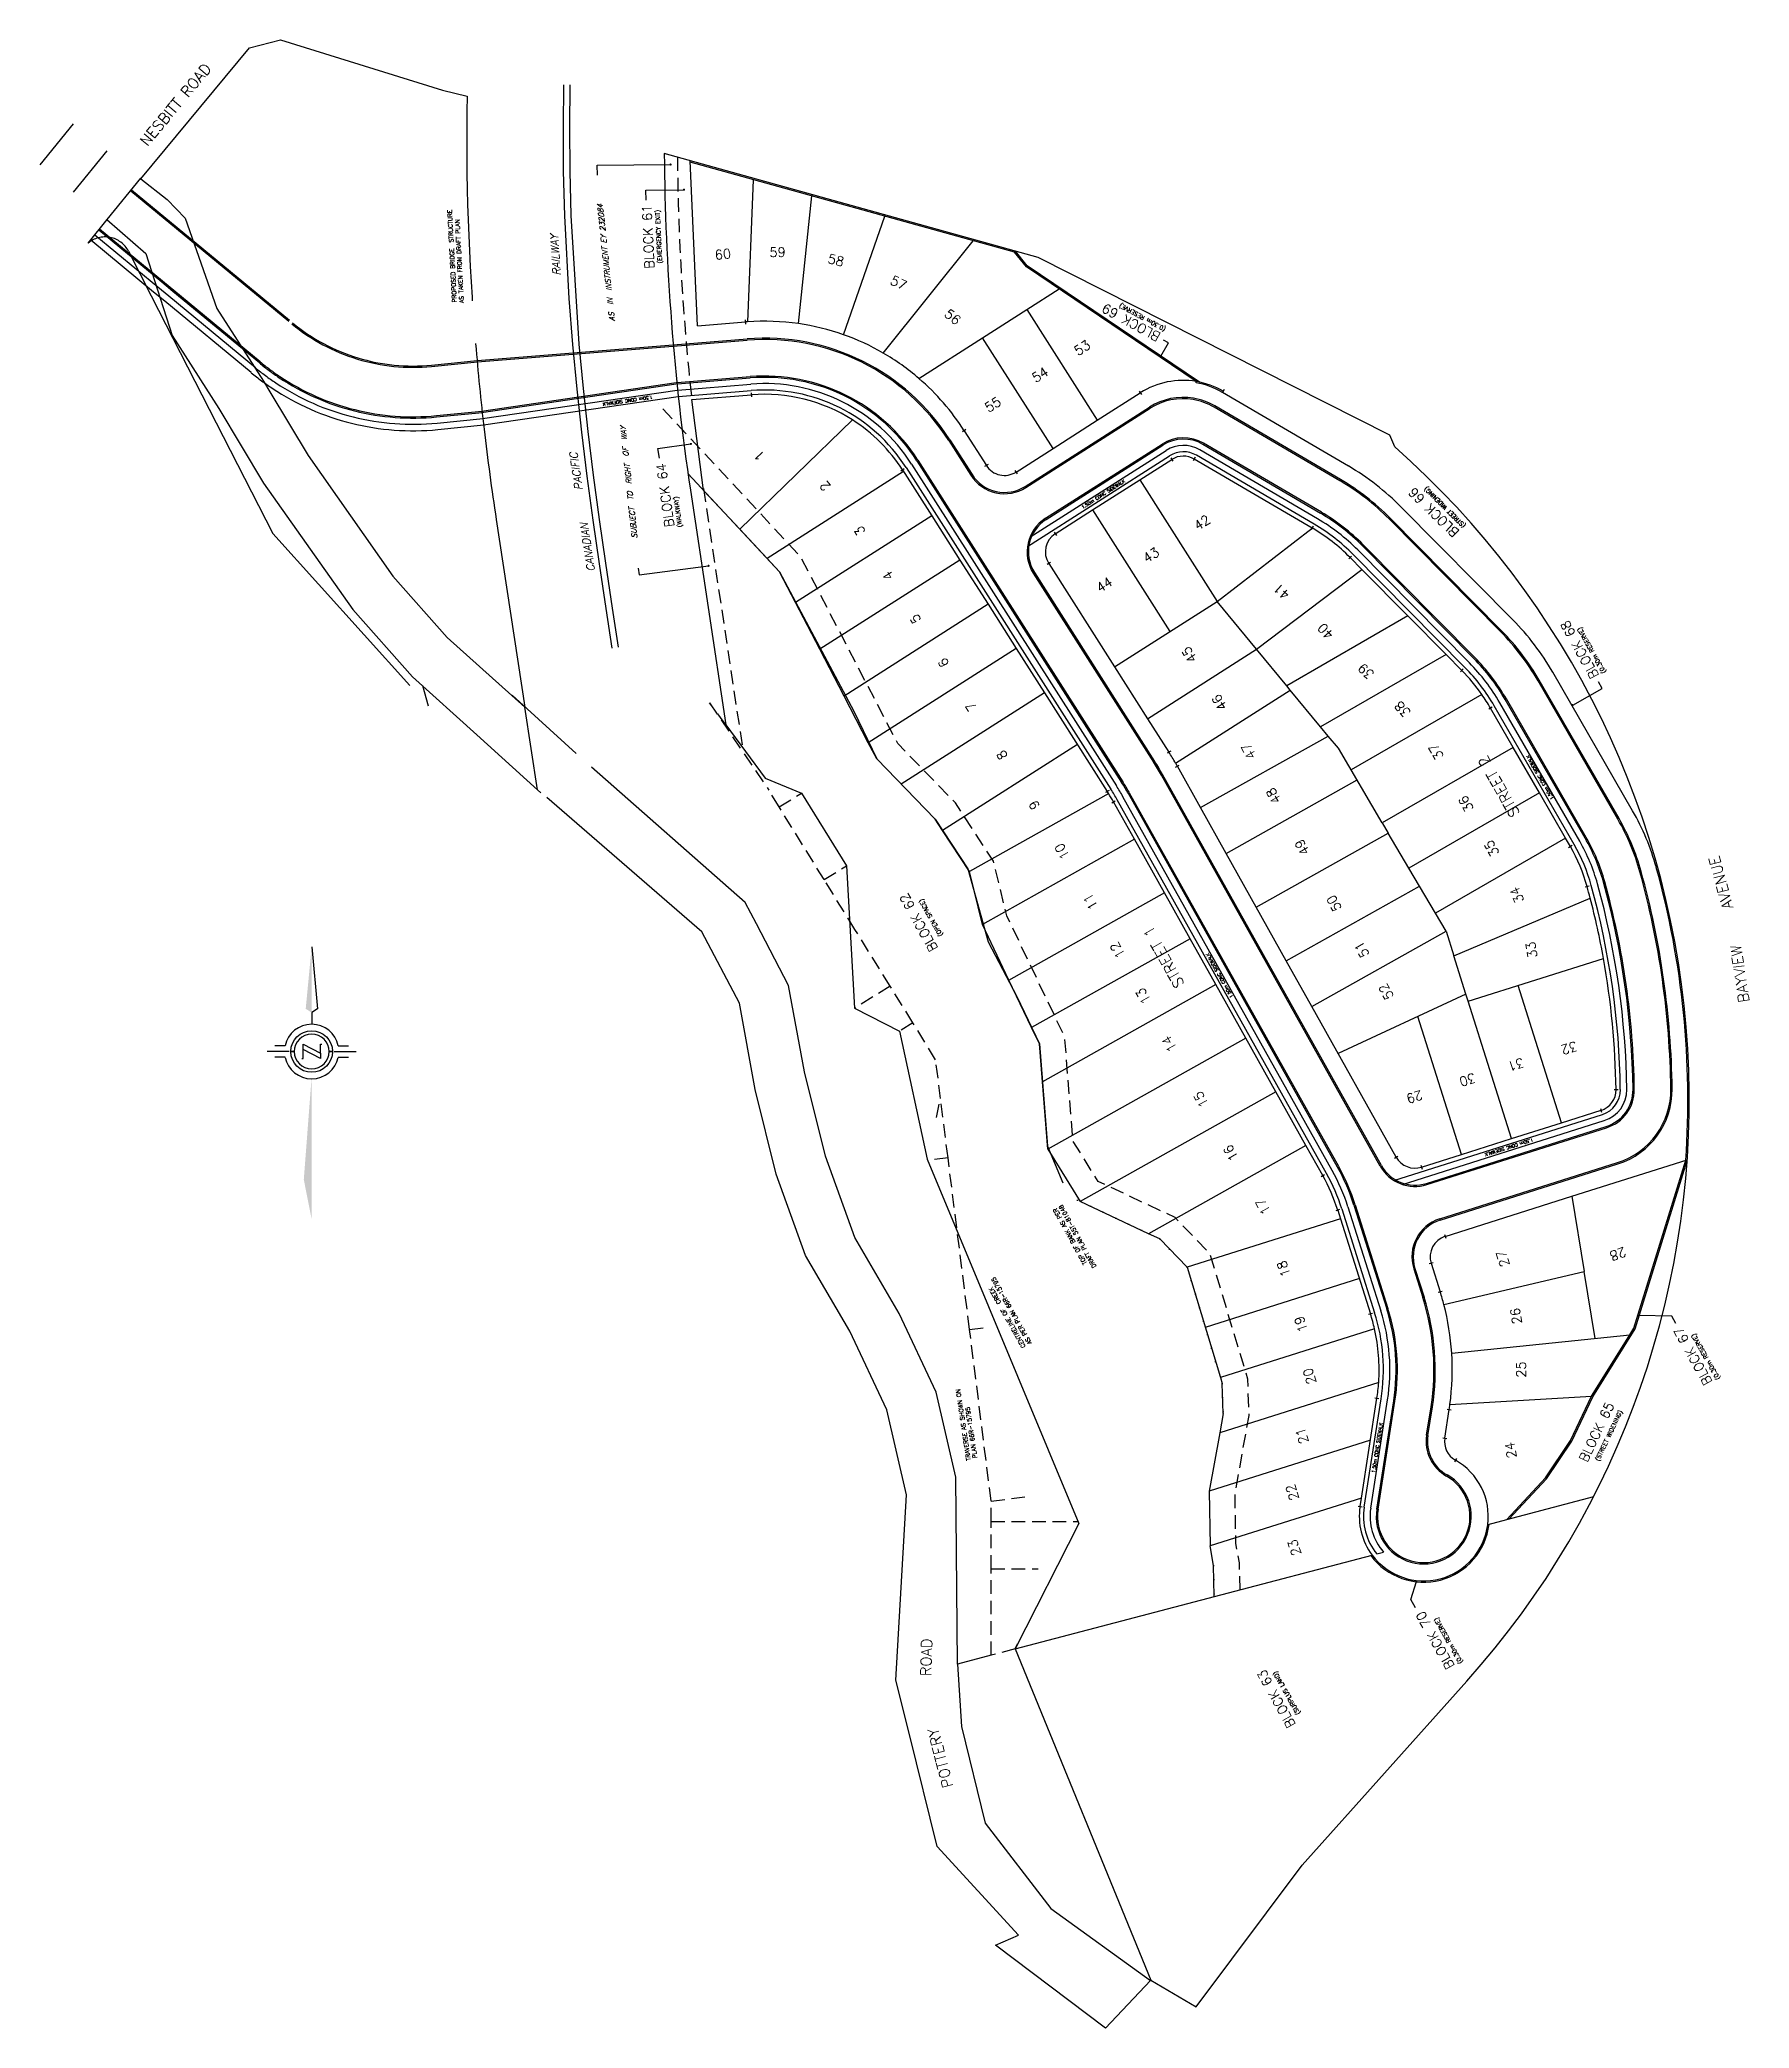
# Model space of a CAD drawing. Extents: x 315515 to 315912, y 4838653 to 4839115.
import ezdxf
from ezdxf.enums import TextEntityAlignment as Align

# ---------------------------------------------------------------- set-up
doc = ezdxf.new("R2010")
doc.units = 0
doc.header["$LTSCALE"] = 12.7
doc.header["$MEASUREMENT"] = 0
for name, pattern in [('802', [5, 3.75, -1.25]), ('DOT', [0.25, 0, -0.25]), ('HIDDEN', [0.375, 0.25, -0.125])]:
    doc.linetypes.add(name, pattern=pattern)
for name, color, linetype in [('BOUNDARY', 5, 'CONTINUOUS'), ('LG-EASMT', 1, 'CONTINUOUS'), ('LG-FAB', 7, 'CONTINUOUS'), ('LG-TXT-E', 5, 'CONTINUOUS'), ('MISC', 7, 'CONTINUOUS'), ('NORTH_ARROW', 7, 'CONTINUOUS'), ('RD-CU', 1, 'CONTINUOUS'), ('RD-SL', 8, 'CONTINUOUS'), ('RD-SW', 2, 'CONTINUOUS')]:
    doc.layers.add(name, color=color, linetype=linetype)
doc.styles.add('L100X', font='SIMPLEX.SHX', dxfattribs={"oblique": 20, "height": 31.75})
doc.styles.add('L140X', font='SIMPLEX.SHX', dxfattribs={"oblique": 15, "height": 45.72})
doc.styles.add('L175', font='simplex', dxfattribs={"height": 2.2})
doc.styles.add('L200', font='simplex', dxfattribs={"height": 2.55})
doc.styles.add('L60', font='simplex', dxfattribs={"height": 0.75})
doc.styles.add('L80', font='simplex', dxfattribs={"height": 1})

# ---------------------------------------------------------------- blocks, each defined once
blk = doc.blocks.new('TIC')
at = {"layer": 'RD-SL'}
blk.add_line((0, 0.47), (0, -0.47), dxfattribs=at)
blk = doc.blocks.new('NORTH')
at = {"layer": 'NORTH_ARROW', "color": 30, "linetype": 'Continuous'}
for p, q in [((0, 6.5), (0.36, 2.65)), ((0.36, 2.65), (0, 2.41)), ((0, 2.41), (0, 1.68)), ((-1.39, 0), (-2.77, 0)), ((-1.65, 0.36), (-2.29, 0.36)), ((-0.53, -0.44), (-0.53, 0.12)), ((0.54, 0.46), (0.63, 0.46)), ((0.54, -0.1), (0.54, 0.46)), ((1.39, 0), (2.76, 0)), ((1.64, 0.36), (2.28, 0.36)), ((-1.65, -0.36), (-2.29, -0.36)), ((-0.62, -0.44), (-0.53, -0.44)), ((1.64, -0.36), (2.28, -0.36))]:
    blk.add_line(p, q, dxfattribs=at)
for points in [[(1.29, 0), (1.08, 0), (1.08, 0, 1), (-1.08, 0), (-1.08, 0), (-1.29, 0), (-1.29, 0, -1), (1.29, 0)], [(-1.08, 0, 1), (1.08, 0), (1.08, 0), (1.29, 0), (1.29, 0, -1), (-1.29, 0), (-1.29, 0), (-1.08, 0), (-1.08, 0)]]:
    blk.add_lwpolyline(points, format="xyb", dxfattribs=at)
blk.add_lwpolyline([(-0.53, 0.46), (0.54, -0.1), (0.54, -0.1), (0.54, -0.44), (0.54, -0.44), (-0.53, 0.12), (-0.53, 0.12)], close=True, dxfattribs=at)
for start, end in [(12.3421, 167.6452), (192.3265, 347.6696)]:
    blk.add_arc((0, 0), 1.69, start, end, dxfattribs=at)
for points in [[(0, 2.41), (-0.37, 2.65), (0, 6.5)], [(-0.01, -1.68), (-0.49, -7.94), (-0.01, -10.35)]]:
    blk.add_solid(points, dxfattribs=at)

msp = doc.modelspace()

# ---------------------------------------------------------------- linework, layer by layer
at = {"layer": 'BOUNDARY', "linetype": '802'}
msp.add_lwpolyline([(315538.25, 4839083.18), (315563.54, 4839113.59), (315570.76, 4839115.48), (315608.37, 4839103.74), (315614.12, 4839102.38, 0.026255), (315616.11, 4839044.82, 0.008264), (315618.08, 4839024.92, 0.008752), (315620.89, 4839003.93), (315627.52, 4838960.28)], format="xyb", dxfattribs=at)
at = {"layer": 'BOUNDARY', "linetype": 'Continuous'}
msp.add_lwpolyline([(315741.59, 4838741.33), (315773.13, 4838664.3), (315783.65, 4838658.12), (315808.36, 4838691.03), (315846.67, 4838733.88, 0.416443), (315829.88, 4839020.83), (315828.71, 4839023.54), (315746.91, 4839064.86), (315659.98, 4839089.01, 0.034726), (315666.05, 4839010.72), (315674.29, 4838956.21), (315683.43, 4838943.79), (315691.87, 4838940.33), (315702.35, 4838923.41), (315704.22, 4838890.29), (315714.7, 4838884.96), (315721.12, 4838855.24), (315756.36, 4838770.5), (315741.59, 4838741.33), (315742.1, 4838742.51)], format="xyb", dxfattribs=at)
at = {"layer": 'LG-EASMT', "linetype": 'Continuous'}
for p, q in [((315744.41, 4839062.9), (315741.63, 4839066.32)), ((315784.47, 4839035.88), (315744.41, 4839062.9)), ((315783.67, 4839035.73), (315783.72, 4839036.02)), ((315819.08, 4839016.37), (315789.83, 4839033.49)), ((315857.33, 4838980.61), (315831.37, 4839006.84)), ((315885.19, 4838936.21), (315866.61, 4838968.43)), ((315885.79, 4838815.78), (315897.87, 4838854.92)), ((315875.93, 4838799.95), (315885.79, 4838815.78)), ((315871.03, 4838789.62), (315875.93, 4838799.95)), ((315865.15, 4838780.91), (315871.03, 4838789.62)), ((315856.38, 4838771.5), (315865.15, 4838780.91))]:
    msp.add_line(p, q, dxfattribs=at)
for centre, radius, start, end in [((315780.64, 4839017.78), 18.2, 59.6667, 80.4301), ((315788.93, 4838964.85), 59.7, 44.7, 59.6666), ((315814.89, 4838938.61), 59.7, 29.9667, 44.7), ((315836.07, 4838907.89), 56.7, 15.4953, 29.9667), ((315695.85, 4838869.02), 202.2, 356.0168, 15.4953), ((315836.62, 4838772.16), 15.3, 216.4216, 353.0272)]:
    msp.add_arc(centre, radius, start, end, dxfattribs=at)
at = {"layer": 'LG-FAB', "linetype": 'Continuous'}
for p, q in [((315667.72, 4839048.96), (315665.99, 4839087.34)), ((315741.46, 4839066.06), (315666, 4839087.02)), ((315680.69, 4839082.94), (315679.37, 4839049.9)), ((315691.17, 4839049.48), (315694.31, 4839079.16)), ((315701.67, 4839046.9), (315711.31, 4839074.44)), ((315710.91, 4839042.64), (315731.8, 4839068.74)), ((315744.2, 4839062.68), (315741.46, 4839066.06)), ((315783.72, 4839036.02), (315744.2, 4839062.68)), ((315744.29, 4839052.73), (315751.82, 4839057.54)), ((315744.29, 4839052.73), (315760.69, 4839027)), ((315719.22, 4839036.73), (315734.01, 4839046.17)), ((315750.4, 4839020.45), (315734.01, 4839046.17)), ((315669.14, 4839010.69), (315666.39, 4839031.8)), ((315677.55, 4839001.66), (315703.77, 4839027.08)), ((315715.62, 4839015.1), (315683.88, 4838994.88)), ((315770.56, 4839013.13), (315788.56, 4838984.88)), ((315677.55, 4839001.66), (315669.14, 4839010.69)), ((315722.18, 4839004.81), (315690.49, 4838984.63)), ((315759.59, 4839006.15), (315777.59, 4838977.89)), ((315683.88, 4838994.88), (315677.55, 4839001.66)), ((315788.56, 4838984.88), (315810.65, 4839001.96)), ((315686.79, 4838991.75), (315683.88, 4838994.88)), ((315728.73, 4838994.52), (315696.14, 4838973.76)), ((315690.49, 4838984.63), (315686.79, 4838991.75)), ((315797.74, 4838973.77), (315822.25, 4838992.31)), ((315696.14, 4838973.76), (315690.49, 4838984.63)), ((315735.29, 4838984.23), (315701.79, 4838962.89)), ((315764.71, 4838969.69), (315788.56, 4838984.88)), ((315797.74, 4838973.77), (315788.56, 4838984.88)), ((315832.93, 4838981.52), (315804.75, 4838965.28)), ((315701.79, 4838962.89), (315696.14, 4838973.76)), ((315741.84, 4838973.94), (315707.44, 4838952.03)), ((315772.39, 4838957.63), (315797.74, 4838973.77)), ((315804.75, 4838965.28), (315797.74, 4838973.77)), ((315841.8, 4838972.56), (315812.64, 4838955.74)), ((315707.44, 4838952.03), (315701.79, 4838962.89)), ((315748.4, 4838963.65), (315715.07, 4838942.42)), ((315778.89, 4838947.3), (315805.57, 4838964.29)), ((315805.57, 4838964.29), (315804.75, 4838965.28)), ((315812.64, 4838955.74), (315805.57, 4838964.29)), ((315850.12, 4838963.27), (315819.71, 4838945.74)), ((315784.69, 4838936.96), (315814.41, 4838953.6)), ((315814.41, 4838953.6), (315812.64, 4838955.74)), ((315816.76, 4838950.76), (315814.41, 4838953.6)), ((315709.38, 4838948.29), (315707.44, 4838952.03)), ((315722.99, 4838934.27), (315709.38, 4838948.29)), ((315756.08, 4838951.59), (315724.72, 4838931.62)), ((315826.96, 4838933.41), (315816.76, 4838950.76)), ((315857.41, 4838950.96), (315826.96, 4838933.41)), ((315763.38, 4838940.23), (315730.95, 4838922.07)), ((315790.65, 4838926.31), (315821.1, 4838943.37)), ((315821.1, 4838943.37), (315821.1, 4838943.37)), ((315863.5, 4838940.4), (315833.14, 4838922.89)), ((315724.72, 4838931.62), (315722.99, 4838934.27)), ((315730.95, 4838922.07), (315724.72, 4838931.62)), ((315797.64, 4838913.84), (315828.35, 4838931.04)), ((315833.14, 4838922.89), (315828.35, 4838931.04)), ((315869.59, 4838929.83), (315839.32, 4838912.37)), ((315769.34, 4838929.58), (315733.97, 4838909.77)), ((315733.97, 4838909.77), (315730.95, 4838922.07)), ((315835.6, 4838918.71), (315833.14, 4838922.89)), ((315776.33, 4838917.1), (315740.01, 4838896.77)), ((315804.63, 4838901.36), (315835.6, 4838918.71)), ((315839.32, 4838912.37), (315835.6, 4838918.71)), ((315843.59, 4838902.48), (315875.33, 4838915.93)), ((315841.79, 4838908.19), (315839.32, 4838912.37)), ((315740.15, 4838896.84), (315733.97, 4838909.77)), ((315810.59, 4838890.72), (315841.79, 4838908.19)), ((315782.29, 4838906.46), (315745.42, 4838885.81)), ((315846.4, 4838893.61), (315843.59, 4838902.48)), ((315846.93, 4838891.92), (315878.42, 4838901.88)), ((315745.42, 4838885.81), (315740.15, 4838896.84)), ((315788.25, 4838895.82), (315747.93, 4838873.23)), ((315846.4, 4838893.61), (315816.72, 4838879.76)), ((315846.93, 4838891.92), (315846.4, 4838893.61)), ((315868.66, 4838863.66), (315858.56, 4838895.6)), ((315845.4, 4838856.3), (315835.25, 4838888.4)), ((315857.03, 4838859.98), (315846.93, 4838891.92)), ((315747.24, 4838882.02), (315745.42, 4838885.81)), ((315747.93, 4838873.23), (315747.24, 4838882.02)), ((315795.24, 4838883.34), (315749.16, 4838857.54)), ((315749.16, 4838857.54), (315747.93, 4838873.23)), ((315802.22, 4838870.86), (315756.72, 4838845.38)), ((315749.16, 4838857.54), (315756.72, 4838845.38)), ((315809.21, 4838858.39), (315772.62, 4838837.89)), ((315885.51, 4838815.91), (315897.57, 4838854.97)), ((315871.02, 4838846.58), (315873.91, 4838829.06)), ((315772.62, 4838837.89), (315756.72, 4838845.38)), ((315775.23, 4838836.66), (315772.62, 4838837.89)), ((315817.24, 4838841.37), (315781.61, 4838830.1)), ((315781.61, 4838830.1), (315775.23, 4838836.66)), ((315781.61, 4838830.1), (315789.32, 4838804.43)), ((315841.3, 4838821.4), (315873.91, 4838829.06)), ((315873.91, 4838829.06), (315873.91, 4838829.06)), ((315821.64, 4838827.44), (315785.81, 4838816.11)), ((315825.18, 4838815.77), (315789.32, 4838804.43)), ((315843.12, 4838810.12), (315884.54, 4838814.35)), ((315875.66, 4838800.1), (315884.54, 4838814.35)), ((315884.54, 4838814.35), (315885.51, 4838815.91)), ((315826.14, 4838803.28), (315789.17, 4838791.58)), ((315789.32, 4838804.43), (315789.73, 4838803.06)), ((315789.97, 4838796.07), (315789.73, 4838803.06)), ((315789.97, 4838796.07), (315789.17, 4838791.58)), ((315842.7, 4838798.17), (315875.66, 4838800.1)), ((315870.77, 4838789.77), (315875.66, 4838800.1)), ((315789.17, 4838791.58), (315786.73, 4838778.02)), ((315824.2, 4838789.87), (315786.73, 4838778.02)), ((315864.92, 4838781.1), (315870.77, 4838789.77)), ((315786.73, 4838778.02), (315786.93, 4838765.29)), ((315855.84, 4838771.36), (315864.92, 4838781.1)), ((315822.1, 4838776.41), (315786.93, 4838765.29)), ((315876.08, 4838776.68), (315855.84, 4838771.36)), ((315855.84, 4838771.36), (315851.49, 4838770.22)), ((315787.75, 4838760.73), (315786.93, 4838765.29)), ((315787.91, 4838753.57), (315787.75, 4838760.73)), ((315787.92, 4838753.51), (315824.62, 4838763.16)), ((315741.59, 4838741.33), (315787.92, 4838753.51))]:
    msp.add_line(p, q, dxfattribs=at)
at = {"layer": 'LG-FAB'}
for p, q in [((315734.01, 4839046.17), (315744.29, 4839052.73)), ((315826.96, 4838933.41), (315828.35, 4838931.04)), ((315841.79, 4838908.19), (315843.59, 4838902.48)), ((315876.47, 4838813.52), (315873.91, 4838829.06))]:
    msp.add_line(p, q, dxfattribs=at)
at = {"layer": 'LG-TXT-E', "color": 7}
for points in [[(315644.49, 4839084.01), (315644.41, 4839086.34), (315661.46, 4839086.47)], [(315655.79, 4839078.22), (315655.71, 4839080.54), (315664.58, 4839080.62)], [(315658.88, 4839018.17), (315658.48, 4839020.46), (315666.16, 4839021.51)], [(315653.91, 4838992.64), (315654.17, 4838991.11), (315670.29, 4838993.17)], [(315895.22, 4838817.04), (315894.3, 4838818.68), (315886.64, 4838818.88)], [(315834.7, 4838750.92), (315833.63, 4838752.82), (315834.91, 4838757.04)]]:
    msp.add_lwpolyline(points, dxfattribs=at)
at = {"layer": 'LG-TXT-E', "color": 7, "const_width": 0.25}
for points in [[(315661.34, 4839086.47, 1), (315661.59, 4839086.47, 1)], [(315664.46, 4839080.62, 1), (315664.71, 4839080.62, 1)], [(315775.32, 4839041.81, 1), (315775.57, 4839041.81, 1)], [(315666.04, 4839021.51, 1), (315666.29, 4839021.51, 1)], [(315670.16, 4838993.17, 1), (315670.41, 4838993.17, 1)], [(315871.07, 4838960.79, 1), (315871.32, 4838960.79, 1)], [(315886.52, 4838818.88, 1), (315886.77, 4838818.88, 1)], [(315834.78, 4838757.04, 1), (315835.03, 4838757.04, 1)]]:
    msp.add_lwpolyline(points, format="xyb", close=True, dxfattribs=at)
at = {"layer": 'LG-TXT-E', "color": 7, "linetype": 'Continuous'}
for points in [[(315775.47, 4839041.88), (315777.25, 4839045.05), (315776.06, 4839045.67)], [(315871.27, 4838960.8), (315878.11, 4838964.67), (315877.24, 4838966.2)]]:
    msp.add_lwpolyline(points, dxfattribs=at)
at = {"layer": 'MISC', "linetype": '802'}
for p, q in [((315522.53, 4839095.96), (315514.74, 4839086.38)), ((315530.33, 4839089.62), (315522.54, 4839080.03)), ((315538.13, 4839083.28), (315530.34, 4839073.69)), ((315538.25, 4839083.18), (315538.13, 4839083.28)), ((315538.25, 4839083.18), (315538.61, 4839083.62)), ((315538.25, 4839083.18), (315544.34, 4839078.31)), ((315544.34, 4839078.31), (315548.52, 4839074.01)), ((315530.34, 4839073.69), (315525.88, 4839068.2)), ((315530.34, 4839073.69), (315539.43, 4839065.81)), ((315548.52, 4839074.01), (315555.92, 4839053.02)), ((315525.94, 4839068.15), (315525.88, 4839068.2)), ((315535.36, 4839066.32), (315540.66, 4839055.95)), ((315539.43, 4839065.81), (315545.53, 4839046.68)), ((315540.66, 4839055.95), (315550.81, 4839036.11)), ((315555.92, 4839053.02), (315566.79, 4839036.07)), ((315545.53, 4839046.68), (315556.4, 4839029.75)), ((315550.81, 4839036.11), (315568.91, 4839000.71)), ((315566.79, 4839036.07), (315568.26, 4839033.62)), ((315568.26, 4839033.62), (315577.15, 4839018.8)), ((315556.4, 4839029.75), (315566.77, 4839012.42)), ((315577.15, 4839018.8), (315596.88, 4838990.75)), ((315566.77, 4839012.42), (315587.57, 4838983.02)), ((315568.91, 4839000.71), (315605.15, 4838960.55)), ((315596.88, 4838990.75), (315609.52, 4838976.47)), ((315587.57, 4838983.02), (315601.42, 4838967.34)), ((315609.52, 4838976.47), (315624.51, 4838963.05)), ((315601.42, 4838967.34), (315616.4, 4838953.91)), ((315605.15, 4838960.55), (315603.83, 4838965.29)), ((315624.51, 4838963.05), (315627.54, 4838960.28)), ((315639.47, 4838949.5), (315624.61, 4838963.06)), ((315630.49, 4838941.09), (315627.52, 4838960.28)), ((315630.49, 4838941.09), (315616.4, 4838953.91)), ((315678.79, 4838914.91), (315639.47, 4838949.5)), ((315631.27, 4838940.38), (315630.49, 4838941.09)), ((315668.68, 4838908.1), (315631.31, 4838940.45)), ((315681.42, 4838909.9), (315678.79, 4838914.91)), ((315677.44, 4838891.46), (315668.68, 4838908.1)), ((315688.91, 4838895.6), (315681.42, 4838909.9)), ((315692.62, 4838875.55), (315688.91, 4838895.6)), ((315681.15, 4838871.4), (315677.44, 4838891.46)), ((315697.47, 4838855.91), (315692.62, 4838875.55)), ((315686, 4838851.76), (315681.15, 4838871.4)), ((315704.33, 4838837), (315697.47, 4838855.91)), ((315692.86, 4838832.85), (315686, 4838851.76)), ((315703.16, 4838815.19), (315692.86, 4838832.85)), ((315714.62, 4838819.33), (315704.33, 4838837)), ((315723.2, 4838801.04), (315714.62, 4838819.33)), ((315711.74, 4838796.9), (315703.16, 4838815.19)), ((315727.77, 4838781.3), (315723.2, 4838801.04)), ((315716.3, 4838777.16), (315711.74, 4838796.9)), ((315728.17, 4838737.81), (315727.77, 4838781.3)), ((315713.87, 4838734.08), (315716.3, 4838777.16)), ((315735.99, 4838739.86), (315728.17, 4838737.81)), ((315728.17, 4838737.81), (315729.1, 4838723.28)), ((315717, 4838721.41), (315713.87, 4838734.08)), ((315729.1, 4838723.28), (315734.65, 4838700.81)), ((315723.43, 4838695.42), (315717, 4838721.41)), ((315734.65, 4838700.81), (315749.85, 4838681.02)), ((315742.34, 4838674.81), (315723.43, 4838695.42)), ((315749.85, 4838681.02), (315773.04, 4838664.21)), ((315737, 4838672.43), (315742.34, 4838674.81)), ((315762.62, 4838653.15), (315737, 4838672.43)), ((315773.04, 4838664.21), (315762.62, 4838653.15))]:
    msp.add_line(p, q, dxfattribs=at)
at = {"layer": 'MISC', "linetype": 'Continuous'}
for p, q in [((315665.49, 4839014.61), (315686.79, 4838991.75)), ((315686.79, 4838991.75), (315704.04, 4838959.34)), ((315704.04, 4838959.34), (315709.39, 4838948.28)), ((315709.39, 4838948.28), (315722.99, 4838934.27)), ((315722.99, 4838934.27), (315730.55, 4838922.68)), ((315730.55, 4838922.68), (315735.32, 4838905.72)), ((315735.32, 4838905.72), (315741.97, 4838893.05)), ((315741.97, 4838893.05), (315747.24, 4838882.02)), ((315747.24, 4838882.02), (315749.11, 4838858.21)), ((315749.11, 4838858.21), (315752.71, 4838849.71))]:
    msp.add_line(p, q, dxfattribs=at)
at = {"layer": 'MISC', "linetype": 'HIDDEN'}
for p, q in [((315669.07, 4839011.18), (315678.17, 4838950.93)), ((315674.29, 4838956.21), (315670.53, 4838961.32)), ((315670.53, 4838961.32), (315684.28, 4838941)), ((315686.68, 4838937.12), (315684.28, 4838941)), ((315686.68, 4838937.12), (315691.87, 4838940.33)), ((315697.17, 4838920.2), (315686.68, 4838937.12)), ((315697.17, 4838920.2), (315702.35, 4838923.41)), ((315704.33, 4838908.64), (315697.17, 4838920.2)), ((315712.52, 4838895.43), (315704.33, 4838908.64)), ((315712.52, 4838895.43), (315704.22, 4838890.29)), ((315717.81, 4838886.89), (315712.52, 4838895.43)), ((315717.81, 4838886.89), (315714.7, 4838884.96)), ((315723.1, 4838878.34), (315717.81, 4838886.89)), ((315724.24, 4838869.3), (315723.1, 4838878.34)), ((315723.26, 4838864.88), (315724.24, 4838869.3)), ((315725.97, 4838855.51), (315724.24, 4838869.3)), ((315725.97, 4838855.51), (315722.04, 4838855.02)), ((315730.99, 4838815.61), (315725.97, 4838855.51)), ((315730.99, 4838815.61), (315734.92, 4838816.1)), ((315736, 4838775.7), (315730.99, 4838815.61)), ((315736, 4838775.7), (315744.17, 4838776.72)), ((315736, 4838770.97), (315736, 4838775.7)), ((315736, 4838759.99), (315736, 4838770.97)), ((315736, 4838770.97), (315756.12, 4838770.96)), ((315735.99, 4838739.86), (315736, 4838759.99)), ((315736, 4838759.99), (315746.97, 4838759.99)), ((315741.59, 4838741.33), (315735.99, 4838739.86))]:
    msp.add_line(p, q, dxfattribs=at)
at = {"layer": 'MISC', "linetype": 'DOT'}
for p, q in [((315756.12, 4838845.66), (315775.23, 4838836.66)), ((315775.23, 4838836.66), (315781.61, 4838830.1)), ((315781.61, 4838830.1), (315789.73, 4838803.06)), ((315789.73, 4838803.06), (315789.97, 4838796.07)), ((315787.75, 4838760.73), (315787.91, 4838753.57))]:
    msp.add_line(p, q, dxfattribs=at)
at = {"layer": 'MISC'}
for points in [[(315647.83, 4838974.05), (315646.44, 4838983.21), (315644.9, 4838993.62), (315643.45, 4839003.81), (315642.06, 4839014.04), (315640.8, 4839024.25), (315639.69, 4839034.22), (315638.68, 4839044.62), (315637.85, 4839055.31), (315636.85, 4839074.54), (315636.58, 4839084.92), (315636.51, 4839095.21), (315636.62, 4839104.99)], [(315649.31, 4838974.26), (315647.95, 4838983.33), (315646.39, 4838993.82), (315644.94, 4839003.94), (315643.55, 4839014.27), (315642.3, 4839024.38), (315641.18, 4839034.39), (315640.18, 4839044.73), (315638.34, 4839074.61), (315638.1, 4839084.94), (315638.02, 4839095.14), (315638.11, 4839105.03)]]:
    msp.add_lwpolyline(points, dxfattribs=at)
at = {"layer": 'MISC', "linetype": 'HIDDEN', "flags": 128}
msp.add_lwpolyline([(315793.88, 4838755.08), (315793.74, 4838761.33), (315792.92, 4838765.87), (315792.74, 4838777.53), (315795.99, 4838795.63), (315795.7, 4838804.04), (315786.93, 4838833.23), (315778.77, 4838841.63), (315760.88, 4838850.05), (315755.03, 4838859.46), (315753.13, 4838883.6), (315739.65, 4838911.81), (315736.53, 4838924.49), (315727.7, 4838938.03), (315714.3, 4838951.83), (315691.73, 4838995.24), (315658.56, 4839030.85)], dxfattribs=at)
at = {"layer": 'MISC'}
msp.add_lwpolyline([(315738.42, 4838805.82, 0, 0.7, 0), (315739.59, 4838806.48, 0, 0, 0), (315744.83, 4838809.42, 0, 0, 0), (315744.1, 4838810.72, 0, 0, 0)], format="xyseb", dxfattribs=at)
at = {"layer": 'MISC', "linetype": 'HIDDEN'}
msp.add_arc((316219.34, 4839093.07), 556.33, 180.5054, 186.3229, dxfattribs=at)
at = {"layer": 'MISC', "linetype": '802'}
msp.add_arc((315529.93, 4839063.54), 6.1, 27.0853, 130.8758, dxfattribs=at)
at = {"layer": 'RD-CU', "linetype": '802'}
for p, q in [((315535.91, 4839080.34), (315573.33, 4839049.44)), ((315536.1, 4839080.57), (315573.52, 4839049.68)), ((315543.1, 4839059.1), (315528.45, 4839071.2)), ((315543.29, 4839059.34), (315528.65, 4839071.43)), ((315545.91, 4839057.18), (315543.29, 4839059.34)), ((315545.72, 4839056.95), (315543.1, 4839059.1)), ((315565.82, 4839040.35), (315545.72, 4839056.95)), ((315566.01, 4839040.58), (315545.91, 4839057.18)), ((315605.83, 4839039.83), (315616.5, 4839040.89)), ((315605.86, 4839039.53), (315616.53, 4839040.59)), ((315607, 4839028.09), (315617.66, 4839029.15)), ((315607.03, 4839027.8), (315617.69, 4839028.85))]:
    msp.add_line(p, q, dxfattribs=at)
at = {"layer": 'RD-CU', "linetype": 'Continuous'}
for p, q in [((315662.06, 4839044.54), (315679.23, 4839045.93)), ((315662.08, 4839044.24), (315679.25, 4839045.63)), ((315616.43, 4839040.88), (315662.06, 4839044.54)), ((315616.45, 4839040.58), (315662.08, 4839044.24)), ((315663.01, 4839035.79), (315679.94, 4839037.16)), ((315663.03, 4839035.49), (315679.96, 4839036.86)), ((315617.47, 4839029.13), (315662.74, 4839035.76)), ((315617.51, 4839028.83), (315662.78, 4839035.46)), ((315743.92, 4839011.63), (315772.83, 4839030.05)), ((315744.08, 4839011.38), (315772.99, 4839029.8)), ((315817.09, 4839012.96), (315787.84, 4839030.08)), ((315817.24, 4839013.22), (315787.99, 4839030.34)), ((315726.15, 4839022.31), (315731.31, 4839014.21)), ((315726.4, 4839022.47), (315731.56, 4839014.37)), ((315718.98, 4839017.74), (315766.6, 4838942.98)), ((315748.64, 4839004.21), (315775.75, 4839021.48)), ((315748.81, 4839003.96), (315775.91, 4839021.23)), ((315812.64, 4839005.37), (315785.24, 4839021.4)), ((315812.8, 4839005.63), (315785.39, 4839021.66)), ((315718.72, 4839017.58), (315766.35, 4838942.82)), ((315854.52, 4838977.83), (315828.56, 4839004.06)), ((315854.73, 4838978.04), (315828.77, 4839004.27)), ((315848.27, 4838971.64), (315822.31, 4838997.87)), ((315848.48, 4838971.85), (315822.52, 4838998.08)), ((315745.81, 4838991.44), (315773.77, 4838947.55)), ((315746.07, 4838991.6), (315774.03, 4838947.71)), ((315874.4, 4838930), (315855.83, 4838962.21)), ((315881.77, 4838934.24), (315863.19, 4838966.46)), ((315882.03, 4838934.39), (315863.45, 4838966.61)), ((315874.14, 4838929.85), (315855.57, 4838962.06)), ((315826.5, 4838853.6), (315775.6, 4838944.5)), ((315826.76, 4838853.75), (315775.86, 4838944.64)), ((315816.58, 4838853.32), (315767.92, 4838940.2)), ((315816.84, 4838853.47), (315768.18, 4838940.34)), ((315837.27, 4838849.59), (315879.04, 4838862.8)), ((315837.36, 4838849.31), (315879.13, 4838862.52)), ((315840.32, 4838841.33), (315881.69, 4838854.41)), ((315840.41, 4838841.04), (315881.79, 4838854.13)), ((315820.38, 4838844.54), (315828.01, 4838820.41)), ((315820.66, 4838844.63), (315828.29, 4838820.5)), ((315834.29, 4838829.72), (315836.4, 4838823.06)), ((315834.58, 4838829.81), (315836.68, 4838823.15)), ((315825.7, 4838773.87), (315829.63, 4838799)), ((315826, 4838773.82), (315829.92, 4838798.96)), ((315837.29, 4838791.02), (315838.32, 4838797.64)), ((315837.58, 4838790.97), (315838.62, 4838797.6))]:
    msp.add_line(p, q, dxfattribs=at)
at = {"layer": 'RD-CU', "linetype": '802'}
for radius, start, end in [(44.25, 230.4611, 275.6555), (43.95, 230.4611, 275.6555), (56.05, 230.4555, 236.3501), (55.75, 230.4555, 236.3501), (56.05, 236.3491, 275.6564), (55.75, 236.3491, 275.6564)]:
    msp.add_arc((315601.5, 4839083.57), radius, start, end, dxfattribs=at)
at = {"layer": 'RD-CU', "linetype": 'Continuous'}
for centre, radius, start, end in [((315683.34, 4838995.04), 51.05, 32.5, 94.6251), ((315683.34, 4838995.04), 50.75, 32.5, 94.6251), ((315683.34, 4838995.04), 42.25, 32.5, 94.6251), ((315683.34, 4838995.04), 41.95, 32.5, 94.6251), ((315780.64, 4839017.78), 14.55, 80.4301, 122.5), ((315780.64, 4839017.78), 14.25, 80.4301, 122.5), ((315780.64, 4839017.78), 14.25, 59.6667, 80.4301), ((315780.64, 4839017.78), 14.55, 59.6667, 80.4301), ((315780.72, 4839013.68), 9.25, 59.6667, 122.5), ((315780.72, 4839013.68), 8.95, 59.6667, 122.5), ((315739.11, 4839019.18), 9.25, 212.4998, 302.4999), ((315739.11, 4839019.18), 8.95, 212.4998, 302.4999), ((315788.93, 4838964.85), 56.05, 44.7, 59.6666), ((315788.93, 4838964.85), 55.75, 44.7, 59.6666), ((315753.61, 4838996.41), 9.25, 122.5, 212.4999), ((315753.61, 4838996.41), 8.95, 122.5, 212.4999), ((315788.93, 4838964.85), 46.95, 44.7, 59.6667), ((315788.93, 4838964.85), 47.25, 44.7, 59.6667), ((315814.89, 4838938.61), 55.75, 29.9667, 44.7), ((315814.89, 4838938.61), 56.05, 29.9667, 44.7), ((315814.89, 4838938.61), 46.95, 29.9667, 44.7001), ((315814.89, 4838938.61), 47.25, 29.9667, 44.7001), ((315720.85, 4838913.84), 62.75, 29.25, 32.5), ((315720.85, 4838913.84), 63.05, 29.25, 32.5), ((315720.85, 4838913.84), 53.95, 29.2501, 32.5), ((315720.85, 4838913.84), 54.25, 29.2501, 32.5), ((315836.07, 4838907.89), 43.95, 15.4953, 29.9667), ((315836.07, 4838907.89), 44.25, 15.4953, 29.9667), ((315836.07, 4838907.89), 52.75, 15.4953, 29.9667), ((315836.07, 4838907.89), 53.05, 15.4953, 29.9667), ((315695.85, 4838869.02), 198.25, 0.7349, 15.4953), ((315695.85, 4838869.02), 198.55, 0.7349, 15.4953), ((315695.85, 4838869.02), 189.45, 0.7349, 15.4953), ((315695.85, 4838869.02), 189.75, 0.7349, 15.4953), ((315876.34, 4838871.33), 8.95, 287.55, 0.7349), ((315876.34, 4838871.33), 9.25, 287.55, 0.7349), ((315876.34, 4838871.33), 17.75, 287.55, 0.7349), ((315876.34, 4838871.33), 18.05, 287.55, 0.7349), ((315775.61, 4838830.38), 46.95, 17.5499, 29.25), ((315775.61, 4838830.38), 47.25, 17.5499, 29.25), ((315834.57, 4838858.12), 9.25, 209.25, 287.55), ((315834.57, 4838858.12), 8.95, 209.25, 287.55), ((315843.11, 4838832.51), 9.25, 107.55, 197.5498), ((315843.11, 4838832.51), 8.95, 107.55, 197.5498), ((315783.24, 4838806.25), 46.95, 351.1168, 17.55), ((315783.24, 4838806.25), 47.25, 351.1168, 17.55), ((315783.24, 4838806.25), 55.75, 351.1167, 17.55), ((315783.24, 4838806.25), 56.05, 351.1167, 17.55), ((315846.43, 4838789.59), 9.25, 171.1167, 240.6295), ((315846.43, 4838789.59), 8.95, 171.1167, 240.6295), ((315836.62, 4838772.16), 11.05, 171.1168, 60.6295), ((315836.62, 4838772.16), 10.75, 171.1168, 60.6295)]:
    msp.add_arc(centre, radius, start, end, dxfattribs=at)
at = {"layer": 'RD-SL', "linetype": 'Continuous'}
for p, q in [((315667.72, 4839048.96), (315678.91, 4839049.86)), ((315666.39, 4839031.8), (315680.28, 4839032.92)), ((315760.69, 4839027), (315770.7, 4839033.38)), ((315750.4, 4839020.45), (315760.69, 4839027)), ((315729.73, 4839024.59), (315734.89, 4839016.5)), ((315741.79, 4839014.96), (315750.4, 4839020.45)), ((315770.56, 4839013.13), (315778.03, 4839017.9)), ((315810.65, 4839001.96), (315783.25, 4839017.99)), ((315715.39, 4839015.46), (315722.18, 4839004.81)), ((315759.59, 4839006.15), (315770.56, 4839013.13)), ((315722.18, 4839004.81), (315728.73, 4838994.52)), ((315750.93, 4839000.63), (315759.59, 4839006.15)), ((315728.73, 4838994.52), (315735.29, 4838984.23)), ((315822.25, 4838992.31), (315819.5, 4838995.09)), ((315749.4, 4838993.72), (315764.71, 4838969.69)), ((315832.93, 4838981.52), (315822.25, 4838992.31)), ((315735.29, 4838984.23), (315741.84, 4838973.94)), ((315841.8, 4838972.56), (315832.93, 4838981.52)), ((315741.84, 4838973.94), (315748.4, 4838963.65)), ((315845.46, 4838968.86), (315841.8, 4838972.56)), ((315764.71, 4838969.69), (315772.39, 4838957.63)), ((315748.4, 4838963.65), (315763.02, 4838940.7)), ((315772.39, 4838957.63), (315777.36, 4838949.84)), ((315857.41, 4838950.96), (315852.15, 4838960.09)), ((315863.5, 4838940.4), (315857.41, 4838950.96)), ((315784.69, 4838936.96), (315779.31, 4838946.57)), ((315869.59, 4838929.83), (315863.5, 4838940.4)), ((315769.34, 4838929.58), (315764.47, 4838938.27)), ((315790.65, 4838926.31), (315784.69, 4838936.96)), ((315870.72, 4838927.87), (315869.59, 4838929.83)), ((315776.33, 4838917.1), (315769.34, 4838929.58)), ((315797.64, 4838913.84), (315790.65, 4838926.31)), ((315782.29, 4838906.46), (315776.33, 4838917.1)), ((315804.63, 4838901.36), (315797.64, 4838913.84)), ((315788.25, 4838895.82), (315782.29, 4838906.46)), ((315810.59, 4838890.72), (315804.63, 4838901.36)), ((315795.24, 4838883.34), (315788.25, 4838895.82)), ((315830.21, 4838855.68), (315810.59, 4838890.72)), ((315802.22, 4838870.86), (315795.24, 4838883.34)), ((315809.21, 4838858.39), (315802.22, 4838870.86)), ((315868.66, 4838863.66), (315877.85, 4838866.57)), ((315857.03, 4838859.98), (315868.66, 4838863.66)), ((315813.13, 4838851.39), (315809.21, 4838858.39)), ((315836.08, 4838853.36), (315845.4, 4838856.3)), ((315845.4, 4838856.3), (315857.03, 4838859.98)), ((315871.02, 4838846.58), (315897.88, 4838855.07)), ((315841.6, 4838837.27), (315871.02, 4838846.58)), ((315816.61, 4838843.34), (315817.24, 4838841.37)), ((315817.24, 4838841.37), (315824.24, 4838819.22)), ((315838.34, 4838831), (315840.45, 4838824.34)), ((315822.1, 4838776.41), (315825.73, 4838799.61)), ((315841.49, 4838790.36), (315842.52, 4838796.99)), ((315821.8, 4838774.48), (315822.1, 4838776.41))]:
    msp.add_line(p, q, dxfattribs=at)
for centre, radius, start, end in [((315683.34, 4838995.04), 55, 81.8192, 94.1421), ((315683.34, 4838995.04), 55, 94.1421, 94.6251), ((315683.34, 4838995.04), 55, 70.5324, 81.8192), ((315683.34, 4838995.04), 55, 59.9225, 70.5324), ((315683.34, 4838995.04), 55, 49.2798, 59.9225), ((315683.34, 4838995.04), 55, 32.5, 49.2798), ((315780.64, 4839017.78), 18.5, 80.4301, 122.5), ((315683.34, 4838995.04), 38, 57.4763, 94.6251), ((315780.64, 4839017.78), 18.5, 80.43014722222223, 80.43014780330739), ((315780.64, 4839017.78), 18.5, 59.6667, 80.4301), ((315683.34, 4838995.04), 38, 32.5, 57.4763), ((315780.72, 4839013.68), 5, 59.6667, 122.5), ((315739.11, 4839019.18), 5, 212.4998, 302.4999), ((315753.61, 4838996.41), 5, 122.5, 212.4999), ((315788.93, 4838964.85), 43, 44.7, 59.6667), ((315814.89, 4838938.61), 43, 34.9905, 44.7001), ((315814.89, 4838938.61), 43, 29.9667, 34.9905), ((315720.85, 4838913.84), 67, 29.9662, 32.5), ((315720.85, 4838913.84), 67, 29.25, 29.9662), ((315720.85, 4838913.84), 50, 31.8203, 32.5), ((315720.85, 4838913.84), 50, 29.2501, 31.8203), ((315836.07, 4838907.89), 40, 15.4953, 29.9667), ((315695.85, 4838869.02), 185.5, 14.6494, 15.4953), ((315695.85, 4838869.02), 185.5, 10.2032, 14.6494), ((315695.85, 4838869.02), 185.5, 0.7349, 10.2032), ((315876.34, 4838871.33), 5, 287.55, 0.7349), ((315775.61, 4838830.38), 43, 17.5499, 29.25), ((315834.57, 4838858.12), 5, 209.25, 287.55), ((315843.11, 4838832.51), 5, 107.55, 197.5498), ((315783.24, 4838806.25), 60, 14.6206, 17.55), ((315783.24, 4838806.25), 43, 12.7852, 17.55), ((315783.24, 4838806.25), 60, 3.6919, 14.6206), ((315783.24, 4838806.25), 43, 356.0324, 12.7852), ((315783.24, 4838806.25), 60, 352.2632, 3.6919), ((315783.24, 4838806.25), 43, 351.1168, 356.0324), ((315783.24, 4838806.25), 60, 351.1167, 352.2632), ((315846.43, 4838789.59), 5, 171.1167, 240.6295), ((315836.62, 4838772.16), 15, 352.5705, 60.6295), ((315836.62, 4838772.16), 15, 171.1168, 216.8782), ((315836.62, 4838772.16), 15, 216.8782, 352.5705)]:
    msp.add_arc(centre, radius, start, end, dxfattribs=at)
at = {"layer": 'RD-SW', "linetype": '802'}
for p, q in [((315541.22, 4839056.83), (315526.58, 4839068.92)), ((315542.18, 4839057.99), (315527.53, 4839070.08)), ((315543.84, 4839054.67), (315541.22, 4839056.83)), ((315544.79, 4839055.83), (315542.18, 4839057.99)), ((315563.94, 4839038.08), (315543.84, 4839054.67)), ((315564.89, 4839039.23), (315544.79, 4839055.83)), ((315607.17, 4839026.35), (315617.84, 4839027.41)), ((315607.32, 4839024.86), (315617.99, 4839025.92))]:
    msp.add_line(p, q, dxfattribs=at)
at = {"layer": 'RD-SW', "linetype": 'Continuous'}
for p, q in [((315617.72, 4839027.4), (315662.99, 4839034.02)), ((315617.94, 4839025.91), (315663.21, 4839032.54)), ((315663.15, 4839034.04), (315680.08, 4839035.41)), ((315663.27, 4839032.55), (315680.2, 4839033.92)), ((315744.45, 4838997.69), (315777.5, 4839018.74)), ((315745.02, 4838999.83), (315776.69, 4839020)), ((315811.15, 4839002.82), (315783.75, 4839018.86)), ((315811.91, 4839004.12), (315784.51, 4839020.15)), ((315716.24, 4839016), (315763.86, 4838941.24)), ((315717.5, 4839016.8), (315765.13, 4838942.04)), ((315846.17, 4838969.56), (315820.21, 4838995.8)), ((315847.23, 4838970.62), (315821.27, 4838996.85)), ((315871.59, 4838928.37), (315853.01, 4838960.59)), ((315872.89, 4838929.12), (315854.31, 4838961.34)), ((315815.31, 4838852.61), (315766.66, 4838939.49)), ((315814, 4838851.88), (315765.35, 4838938.76)), ((315829.67, 4838850.28), (315878.15, 4838865.61)), ((315831.67, 4838849.34), (315878.6, 4838864.18)), ((315817.56, 4838843.65), (315825.19, 4838819.52)), ((315818.99, 4838844.1), (315826.62, 4838819.97)), ((315822.79, 4838774.32), (315826.71, 4838799.46)), ((315824.27, 4838774.09), (315828.2, 4838799.23)), ((315825.67, 4838763.43), (315827.27, 4838763.86))]:
    msp.add_line(p, q, dxfattribs=at)
at = {"layer": 'RD-SW', "linetype": '802'}
for radius, start, end in [(59, 230.4555, 236.3501), (57.5, 230.4555, 236.3501), (59, 236.3491, 275.6564), (57.5, 236.3491, 275.6564)]:
    msp.add_arc((315601.5, 4839083.57), radius, start, end, dxfattribs=at)
at = {"layer": 'RD-SW', "linetype": 'Continuous'}
for centre, radius, start, end in [((315683.34, 4838995.04), 40.5, 32.5, 94.6251), ((315683.34, 4838995.04), 39, 32.5, 94.6251), ((315780.72, 4839013.68), 7.5, 59.6667, 122.5), ((315780.72, 4839013.68), 6, 59.6667, 122.5), ((315788.93, 4838964.85), 45.5, 44.7, 59.6667), ((315788.93, 4838964.85), 44, 44.7, 59.6667), ((315814.89, 4838938.61), 44, 29.9667, 44.7001), ((315814.89, 4838938.61), 45.5, 29.9667, 44.7001), ((315720.85, 4838913.84), 51, 29.2501, 32.5), ((315720.85, 4838913.84), 52.5, 29.2501, 32.5), ((315836.07, 4838907.89), 41, 15.4953, 29.9667), ((315836.07, 4838907.89), 42.5, 15.4953, 29.9667), ((315695.85, 4838869.02), 186.5, 0.7349, 15.4953), ((315695.85, 4838869.02), 188, 0.7349, 15.4953), ((315876.34, 4838871.33), 6, 287.55, 0.7349), ((315876.34, 4838871.33), 7.5, 287.55, 0.7349), ((315775.61, 4838830.38), 44, 17.5499, 29.25), ((315775.61, 4838830.38), 45.5, 17.5499, 29.25), ((315783.24, 4838806.25), 44, 351.1168, 17.55), ((315783.24, 4838806.25), 45.5, 351.1168, 17.55), ((315836.62, 4838772.16), 14, 171.1168, 218.5545), ((315836.62, 4838772.16), 12.5, 171.1168, 221.6286)]:
    msp.add_arc(centre, radius, start, end, dxfattribs=at)

# ---------------------------------------------------------------- block references
at = {"layer": 'NORTH_ARROW', "linetype": 'Continuous', "xscale": 3.7499999999999996, "yscale": 3.7499999999999996}
msp.add_blockref('NORTH', (315577.98, 4838880.24), dxfattribs=at)
at = {"layer": 'RD-SL'}
for p, rotation in [((315678.91, 4839049.86), 184.62508667347856), ((315680.28, 4839032.92), 184.62501369450587), ((315770.7, 4839033.38), 32.500061362939924), ((315789.99, 4839033.75), 329.6666143126022), ((315729.73, 4839024.59), 302.4999457022033), ((315778.03, 4839017.9), 32.500061362939924), ((315783.25, 4839017.99), 329.6666143126022), ((315715.39, 4839015.46), 302.4999457022033), ((315734.89, 4839016.5), 302.4999457022033), ((315741.79, 4839014.96), 32.500061362939924), ((315750.93, 4839000.63), 32.500061362939924), ((315810.65, 4839001.96), 329.6666143126022), ((315819.5, 4838995.09), 314.6999780477739), ((315749.4, 4838993.72), 302.4999457022033), ((315845.46, 4838968.86), 314.6999780477739), ((315852.15, 4838960.09), 299.96662892476223), ((315777.36, 4838949.84), 302.4999457022033), ((315779.31, 4838946.57), 119.25001277751525), ((315763.02, 4838940.7), 302.4999457022033), ((315764.47, 4838938.27), 119.25001277751525), ((315870.72, 4838927.87), 299.96662892476223), ((315874.61, 4838918.58), 285.07242284899854), ((315881.34, 4838871.4), 90.89854029367562), ((315877.85, 4838866.57), 17.54994613418695), ((315830.21, 4838855.68), 119.25001277751525), ((315813.13, 4838851.39), 119.25001757698627), ((315836.08, 4838853.36), 17.54994613418695), ((315816.61, 4838843.34), 287.5500581230475), ((315841.6, 4838837.27), 17.54994613418695), ((315838.34, 4838831), 287.5500581230475), ((315840.45, 4838824.34), 287.5500581230475), ((315824.24, 4838819.22), 287.5500581230475), ((315825.73, 4838799.61), 81.1166455849679), ((315842.52, 4838796.99), 81.1166455849679), ((315841.49, 4838790.36), 81.1166455849679), ((315843.97, 4838785.23), 330.83109680152216), ((315821.8, 4838774.48), 81.1166455849679)]:
    msp.add_blockref('TIC', p, dxfattribs=dict(at, rotation=rotation))

# ---------------------------------------------------------------- texts
at = {"layer": 'LG-TXT-E', "color": 8, "linetype": 'Continuous', "style": 'L200'}
for s, rotation, p in [('NESBITT ROAD', 50.2273, (315546.31, 4839100.39)), ('STREET 2', 119.8053, (315854.08, 4838941.86)), ('STREET 1', 119.25, (315776.1, 4838902.19)), ('ROAD', 88.3075, (315720.91, 4838739.37)), ('POTTERY', 104.573, (315724.21, 4838715.98))]:
    msp.add_text(s, height=2.5, rotation=rotation, dxfattribs=at).set_placement(p, align=Align.MIDDLE)
at = {"layer": 'LG-TXT-E', "linetype": 'Continuous', "style": 'L175'}
for s, rotation, p in [('BLOCK 61', 92.5824, (315656.22, 4839069.68)), ('60', 6.671, (315673.61, 4839065.62)), ('59', 0.3658, (315686.33, 4839066.08)), ('58', 346.2709, (315699.92, 4839064.24)), ('57', 334.9894, (315714.49, 4839058.97)), ('56', 320.6466, (315727.06, 4839051.05)), ('BLOCK 69', 151.5207, (315768.54, 4839049.76)), ('53', 32.5, (315757.19, 4839043.86)), ('54', 32.5, (315747.37, 4839037.6)), ('55', 32.5, (315736.41, 4839030.68)), ('1', 133.9987, (315682.09, 4839018.75)), ('BLOCK 64', 97.8355, (315660.2, 4839009.57)), ('2', 129.2955, (315697.37, 4839011.7)), ('BLOCK 66', 135.6715, (315838.92, 4839005.6)), ('42', 32.5, (315785.04, 4839003.23)), ('3', 122.5, (315705.42, 4839001.3)), ('43', 32.5, (315773.22, 4838995.66)), ('4', 122.5, (315712.04, 4838990.85)), ('44', 32.5, (315762.32, 4838988.77)), ('41', 137.5632, (315803.58, 4838987.17)), ('5', 122.5, (315718.4, 4838980.82)), ('40', 131.5963, (315813.79, 4838977.91)), ('BLOCK 68', 119.0966, (315872.86, 4838973.65)), ('6', 122.5, (315724.91, 4838970.62)), ('45', 122.5, (315782.08, 4838972.49)), ('39', 137.3789, (315823.16, 4838968.64)), ('46', 122.5, (315789.1, 4838961.38)), ('7', 122.5, (315731.33, 4838960.45)), ('38', 133.7906, (315831.67, 4838959.83)), ('8', 122.5, (315738.52, 4838949.17)), ('47', 118.5863, (315795.87, 4838950.02)), ('37', 119.9667, (315839.48, 4838949.94)), ('48', 119.25, (315801.68, 4838939.63)), ('36', 119.9667, (315846.45, 4838937.81)), ('9', 122.5, (315746, 4838937.54)), ('10', 119.25, (315752.49, 4838926.75)), ('49', 119.25, (315808.32, 4838927.71)), ('35', 119.9667, (315852.38, 4838927.47)), ('BLOCK 62', 118.7825, (315719.14, 4838910.22)), ('11', 119.25, (315759.09, 4838915.04)), ('50', 119.25, (315815.74, 4838914.69)), ('34', 112.625, (315858.26, 4838916.62)), ('12', 119.25, (315765.38, 4838903.8)), ('51', 119.25, (315822.18, 4838903.92)), ('33', 100.0032, (315861.67, 4838903.86)), ('13', 119.25, (315771.37, 4838893.12)), ('52', 119.25, (315827.86, 4838894.15)), ('14', 119.25, (315777.42, 4838882)), ('32', 197.55, (315870.45, 4838881.04)), ('30', 197.55, (315846.8, 4838873.65)), ('31', 197.55, (315858.05, 4838877.19)), ('15', 119.25, (315784.8, 4838869.09)), ('29', 197.55, (315834.47, 4838869.68)), ('16', 119.25, (315791.73, 4838856.64)), ('17', 119.25, (315799.23, 4838844.17)), ('27', 107.4754, (315855, 4838832.05)), ('28', 199.0906, (315881.79, 4838833.17)), ('18', 107.5499, (315804, 4838829.7)), ('26', 99.1899, (315858.07, 4838818.73)), ('19', 107.5499, (315808.03, 4838816.83)), ('BLOCK 67', 119.2363, (315899.21, 4838809.39)), ('20', 107.5499, (315810.05, 4838804.75)), ('25', 89.4236, (315859.27, 4838806.29)), ('BLOCK 65', 64.5792, (315876.81, 4838791.77)), ('21', 107.5499, (315808.28, 4838790.89)), ('24', 99.1899, (315856.81, 4838787.54)), ('22', 107.5499, (315806.04, 4838777.74)), ('23', 107.5499, (315806.54, 4838764.88)), ('BLOCK 70', 119.2382, (315839.27, 4838743.32)), ('BLOCK 63', 119.0155, (315802.33, 4838729.71))]:
    msp.add_text(s, height=2.2, rotation=rotation, dxfattribs=at).set_placement(p, align=Align.MIDDLE)
at = {"layer": 'LG-TXT-E', "color": 7, "linetype": 'Continuous', "style": 'L80'}
for s, rotation, p in [('(0.30m RESERVE)', 151.5207, (315771.23, 4839050.99)), ('(WALKWAY)', 97.8354, (315663.19, 4839005.72)), ('(0.30m RESERVE)', 119.0966, (315875.71, 4838973.51)), ('(0.30m RESERVE)', 119.2363, (315902.24, 4838809.3)), ('(0.30m RESERVE)', 119.2382, (315842.4, 4838743.29)), ('(SURPLUS LAND)', 119.2382, (315804.75, 4838731.1))]:
    msp.add_text(s, height=1, rotation=rotation, dxfattribs=at).set_placement(p, align=Align.MIDDLE)
at = {"layer": 'LG-TXT-E', "color": 8, "style": 'L200'}
for s, rotation, p in [('AVENUE', 105.2994, (315908.59, 4838913.73)), ('BAYVIEW', 98.6066, (315912.38, 4838891.82))]:
    msp.add_text(s, height=2.5, rotation=rotation, dxfattribs=at).set_placement(p)
at = {"layer": 'MISC', "linetype": 'Continuous', "style": 'L80'}
for s, rotation, p in [('PROPOSED BRIDGE  STRUCTURE ', 92.9617, (315611.18, 4839054.39)), ('AS TAKEN FROM DRAFT PLAN', 92.9617, (315612.84, 4839054.26)), ('TOP OF BANK AS PER', 118.8268, (315757.9, 4838830.78)), ('DRAFT PLAN 55T-81048', 118.8268, (315760.07, 4838830)), ('CENTRELINE OF  CREEK ', 119.2374, (315743.62, 4838811.43)), ('AS PER PLAN 66R-15795', 119.2374, (315745.06, 4838812.23)), ('TRAVERSE AS SHOWN ON', 98.5059, (315730.76, 4838785.12)), ('PLAN 66R-15795', 98.5059, (315732.27, 4838785.65))]:
    msp.add_text(s, height=1, rotation=rotation, dxfattribs=at).set_placement(p, align=Align.MIDDLE_LEFT)
at = {"layer": 'MISC', "linetype": 'Continuous', "style": 'L100X', "oblique": 20}
msp.add_text('SUBJECT  TO  RIGHT  OF  WAY                        AS  IN  INSTRUMENT EY 232084', height=1.25, rotation=95.9171, dxfattribs=at).set_placement((315649.06, 4839038.38), align=Align.MIDDLE)
at = {"layer": 'MISC', "linetype": 'Continuous', "style": 'L80'}
for s, rotation, p in [('(EMERGENCY EXIT)', 92.5824, (315658.74, 4839069.71)), ('(STREET WIDENING)', 135.5191, (315841.57, 4839006.83)), ('(OPEN SPACE)', 119.2544, (315722.02, 4838911.37)), ('(STREET WIDENING)', 64.6355, (315879.73, 4838790.93))]:
    msp.add_text(s, height=1, rotation=rotation, dxfattribs=at).set_placement(p, align=Align.MIDDLE)
at = {"layer": 'RD-SL', "color": 5, "linetype": 'Continuous', "style": 'L140X', "oblique": 15}
for s, rotation, p in [('RAILWAY', 94.0857, (315635.58, 4839065.47)), ('CANADIAN     PACIFIC', 98.497, (315641.79, 4839005.79))]:
    msp.add_text(s, height=1.8, rotation=rotation, dxfattribs=at).set_placement(p, align=Align.CENTER)
at = {"layer": 'RD-SW', "style": 'L60'}
for rotation, p in [(188.3304, (315657.21, 4839032.78)), (32.5, (315757.34, 4839006.37)), (119.9667, (315866.89, 4838939.07)), (119.25, (315792.32, 4838892.97)), (197.55, (315861.91, 4838860.11)), (81.1168, (315825.26, 4838782.26))]:
    msp.add_text('1.50m CONC SIDEWALK', height=0.75, rotation=rotation, dxfattribs=at).set_placement(p)

doc.saveas('drawing.dxf')
